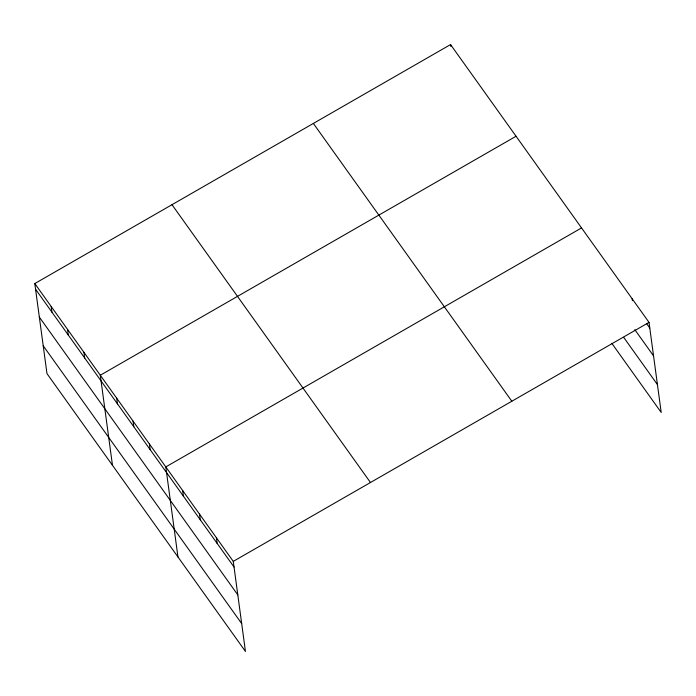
<?xml version="1.0" encoding="UTF-8"?>
<svg xmlns="http://www.w3.org/2000/svg" width="696" height="696" viewBox="0 0 696 696"><rect width="100%" height="100%" fill="white"/><g stroke="black" fill="none" stroke-linecap="round" stroke-linejoin="round"><path stroke-width="1.04" d="M34.8 283.559L233.273 561.376L245.444 651.43L46.98 373.621L34.8 283.559L450.556 44.57L649.02 322.379L661.2 412.441L611.836 343.345M516.049 136.251L100.294 375.24L112.474 465.293M581.543 227.923L165.787 466.92L177.967 556.974M233.273 561.376L649.02 322.379M646.671 323.683L649.794 328.06M634.813 329.66L653.553 355.9M623.694 337.36L657.433 384.592M313.357 123.436L511.83 401.244M171.999 204.694L370.472 482.502M35.566 289.24L234.039 567.049M39.333 317.089L237.806 594.897M43.213 345.773L241.686 623.581M632.151 298.767L632.412 300.655M450.556 44.57L450.808 46.458M216.404 537.756L217.169 543.437M199.534 514.144L200.3 519.825M182.665 490.532L183.431 496.204M149.414 443.996L150.188 449.677M133.04 421.08L133.815 426.752M116.667 398.155L117.441 403.837M83.92 352.324L84.686 357.996M67.547 329.399L68.312 335.08M51.173 306.484L51.939 312.156"/></g></svg>
